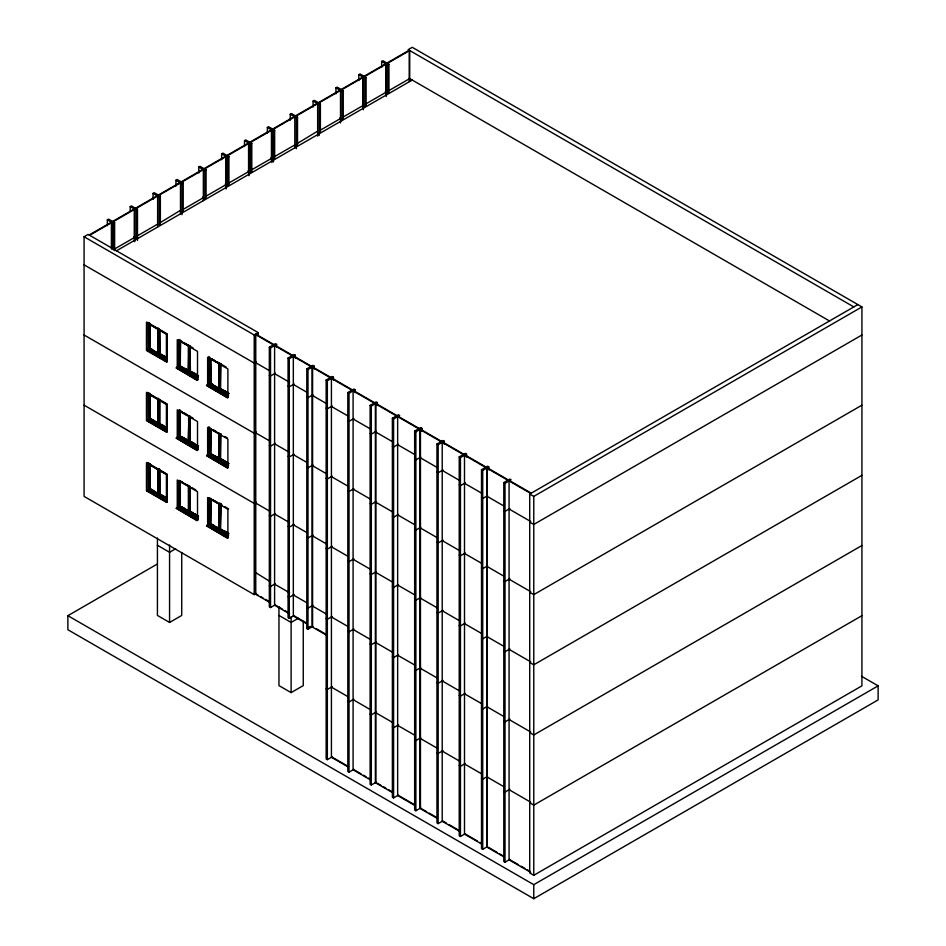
<?xml version="1.0" encoding="UTF-8"?>
<svg xmlns="http://www.w3.org/2000/svg" width="946" height="946" viewBox="0 0 946 946"><rect width="100%" height="100%" fill="white"/><g stroke="black" fill="none" stroke-linecap="round" stroke-linejoin="round"><path stroke-width="1.42" d="M178.569 480.734L178.569 507.328L177.257 507.73L177.257 480.012L197.513 491.707L197.513 519.425M181.1 438.613L178.569 437.158L178.569 410.564M189.969 373.564L178.569 366.989L178.569 340.394M221.612 532.172L208.96 524.864L208.96 498.282M222.878 462.736L208.96 454.695L208.96 426.634M208.96 356.453L208.96 384.525L207.635 384.939L207.635 357.221L227.891 368.916L227.891 396.634M176.949 367.923L176.949 367.214L197.82 379.263L197.111 380.375L176.24 367.935L178.274 366.457L197.903 377.797M207.34 385.46L207.34 384.762L228.199 396.8L227.489 397.911L206.63 385.471L208.652 384.005L228.293 395.333M176.949 438.093L176.949 437.383L197.82 449.433L197.111 450.544L176.24 438.104L178.274 436.626L197.903 447.966M228.199 466.981L227.489 468.093L206.63 455.653L207.34 454.931L228.199 466.981L228.199 467.679L213.477 459.177M197.82 519.602L197.111 520.714L176.24 508.274L176.949 507.564L197.82 519.602L197.82 520.312L195.361 518.893M228.199 537.151L227.489 538.262L206.63 525.822L207.34 525.101L228.199 537.151L228.199 537.848L224.521 535.72M107.336 225.727L107.336 219.815L108.553 219.117L114.632 222.629L114.632 250.69M130.205 211.053L130.205 206.618L131.423 205.921L137.489 209.421L137.489 240.414M153.063 193.422L154.281 192.724L160.359 196.224L160.359 224.297L159.141 224.994L159.141 196.934L153.063 193.422L153.063 199.334M175.921 186.126L175.921 180.225L177.139 179.515L183.217 183.027L183.217 211.1L181.999 211.798M198.79 172.929L198.79 167.028L199.996 166.319L206.074 169.831L206.074 197.903L204.856 198.601L202.432 197.194M221.648 159.732L221.648 153.82L222.866 153.122L228.944 156.634L228.944 184.695L227.726 185.404L225.29 183.997M244.506 146.535L244.506 140.623L245.724 139.925L251.802 143.437L251.802 171.498L250.584 172.207L248.148 170.8M267.363 133.339L267.363 127.426L268.581 126.729L274.659 130.229L274.659 158.301L273.441 158.999L271.017 157.604M290.233 120.142L290.233 114.23L291.439 113.532L297.517 117.032L297.517 145.105L296.311 145.802M313.091 106.933L313.091 101.033L314.309 100.323L320.387 103.835L320.387 131.908L319.169 132.606M335.948 93.737L335.948 87.836L337.166 87.127L343.244 90.639L343.244 118.711L342.026 119.409L339.602 118.002M358.806 80.54L358.806 74.628L360.024 73.93L366.102 77.442L366.102 105.503L364.884 106.212L362.46 104.805M381.676 67.343L381.676 61.431L382.882 60.733L388.96 64.245L388.96 92.306L387.754 93.015L385.318 91.608M256.26 593.461L254.226 594.632L84.076 496.39L84.076 236.76L88.132 234.419L258.282 332.661L258.282 335.617M89.149 235.01L111.403 222.168L111.403 248.751M112.621 221.459L134.261 208.96L134.261 241.419M135.479 208.262L157.119 195.763M158.337 195.065L179.988 182.566M181.206 181.869L202.846 169.369M204.064 168.672L225.704 156.173L225.704 187.166M226.922 155.463L248.573 142.976L248.573 173.958M249.779 142.267L271.431 129.768L271.431 160.761M272.649 129.07L294.289 116.571M295.507 115.873L317.147 103.374M318.364 102.676L340.016 90.177M341.222 89.48L362.874 76.981L362.874 107.974M364.092 76.271L385.732 63.784L385.732 94.766M386.949 63.075L409.204 50.233L409.204 81.226M89.657 235.306L111.912 222.452L111.912 249.046M113.13 221.754L134.77 209.255L134.77 241.715M135.988 208.558L157.627 196.059L157.627 227.052M158.845 195.361L180.497 182.862L180.497 213.855M181.703 182.152L203.355 169.665L203.355 200.647M204.573 168.956L226.212 156.457L226.212 188.916M227.43 155.759L249.07 143.26L249.07 175.72M250.288 142.562L271.94 130.063L271.94 162.523M273.146 129.366L294.797 116.866L294.797 147.86M296.015 116.169L317.655 103.67L317.655 136.118M318.873 102.96L340.513 90.473L340.513 122.921M341.731 89.764L363.382 77.265L363.382 109.724M364.6 76.567L386.24 64.068L386.24 96.527M387.458 63.37L409.713 50.516L409.713 81.51M107.336 219.815L113.414 223.327L114.632 222.629M130.205 206.618L136.283 210.13L137.489 209.421M159.141 196.934L160.359 196.224M175.921 180.225L181.999 183.725L183.217 183.027M198.79 167.028L204.856 170.528L206.074 169.831M221.648 153.82L227.726 157.332L228.944 156.634M244.506 140.623L250.584 144.135L251.802 143.437M267.363 127.426L273.441 130.938L274.659 130.229M290.233 114.23L296.311 117.742L297.517 117.032M313.091 101.033L319.169 104.533L320.387 103.835M335.948 87.836L342.026 91.336L343.244 90.639M358.806 74.628L364.884 78.14L366.102 77.442M381.676 61.431L387.754 64.943L388.96 64.245M114.395 249.082L134.77 237.328M137.265 235.885L157.627 224.131M160.122 222.688L179.988 210.639M182.98 209.492L203.355 197.726M205.838 196.295L226.212 184.529M228.707 183.098L249.07 171.332M251.565 169.89L271.94 158.136M274.423 156.693L294.797 144.939M297.281 143.496L317.147 131.447M320.15 130.3L340.513 118.534M343.008 117.103L363.382 105.337M365.865 103.906L386.24 92.14M388.688 90.721L409.713 78.589M133.847 236.796L136.283 238.191L137.489 237.493M116.405 250.844L412.231 80.043M146.772 350.257L167.123 361.892L167.123 333.832L146.867 322.137L146.772 350.257L148.487 349.263L166.91 359.906M166.567 359.35L148.794 349.086L150.213 348.27L152.59 349.642M149.704 323.532L149.704 348.566L158.017 353.355L158.514 329.515M159.531 330.095L160.04 353.355M148.995 323.709L148.995 348.968L158.715 354.584L159.224 329.031M188.904 347.052L188.396 370.903L180.095 366.102L180.095 341.08L188.904 345.586M179.385 339.851L179.385 366.516L179.894 339.555M180.095 366.102L180.603 340.785M210.473 358.617L218.786 363.418L218.786 388.439L210.473 383.65L210.473 358.617L210.982 383.355L213.358 384.726M189.921 346.165L190.418 370.903M179.385 366.516L189.614 371.837L189.614 346.579M84.076 236.76L254.226 335.002L258.282 332.661M275.392 604.742L270.532 607.557L269.326 606.847L269.326 347.217L275.392 343.705L276.61 344.415L276.61 347.371M269.326 347.217L270.532 347.915L276.61 344.415M146.772 393.063L166.413 404.403L166.413 431.778L146.772 420.426L148.487 419.433L166.91 430.075M166.567 429.519L148.794 419.255L150.213 418.439L156.149 421.869M209.764 357.399L209.764 384.052L217.568 387.978M256.26 361.892L254.226 363.063L84.076 264.833M149.704 393.702L149.704 418.735L158.017 423.524L158.514 399.685M180.095 411.25L180.095 436.272L180.095 411.25L187.213 415.365M159.531 400.264L159.531 423.82L163.599 425.582M220.3 363.713L220.3 388.735L220.808 363.418M148.995 393.879L148.995 419.149L158.715 424.754L159.224 399.2M209.764 384.052L219.992 389.374L219.992 364.115M294.135 615.562L289.275 618.365L288.057 617.667L288.057 358.037L294.135 354.525L295.353 355.223L295.353 358.179M188.904 415.755L188.396 441.073L188.904 417.221M288.057 358.037L289.275 358.735L295.353 355.223M275.392 373.185L270.532 375.988L269.326 375.29M179.385 410.02L179.385 436.685L179.894 409.724M312.878 626.382L308.006 629.185L306.8 628.487L306.8 368.857L312.878 365.345L314.084 366.043L314.084 368.999M306.8 368.857L308.006 369.555L314.084 366.043M189.212 416.512L189.212 441.77L198.222 446.394M189.921 416.335L189.921 441.368L193.977 443.13M179.385 436.685L189.614 442.007L189.614 416.748M294.135 383.993L289.275 386.808L288.057 386.098M332.212 756.835L327.351 759.65L326.145 758.94L326.145 380.02L332.212 376.508L333.43 377.218L333.43 380.174M326.145 380.02L327.351 380.73L333.43 377.218M146.772 490.596L167.123 502.243L167.123 474.171L146.867 462.476L146.772 490.596L148.487 489.602L166.91 500.245M166.567 499.689L148.794 489.437L150.213 488.609L153.772 490.667M210.473 453.82L218.786 458.609L218.786 433.587L210.473 428.786L210.473 453.82L210.982 428.503M312.878 394.813L308.006 397.627L306.8 396.918M256.26 432.062L254.226 433.233L84.076 335.002M149.704 463.883L149.704 488.905L158.017 493.706L158.514 469.855M180.095 481.419L180.095 506.453L180.095 481.419L188.904 485.925M159.531 468.968L160.04 493.706M220.3 433.883L220.3 458.905L220.808 433.587M148.995 464.048L148.995 489.319L158.715 494.924L159.224 469.37M209.764 427.568L209.764 454.234L219.496 459.839L219.992 434.285M353.887 769.358L349.027 772.161L347.821 771.463L347.821 392.531L353.887 389.031L355.105 389.728L355.105 392.685M347.821 392.531L349.027 393.24L355.105 389.728M332.212 405.988L327.351 408.79L326.145 408.093M275.392 443.355L270.532 446.157L269.326 445.46M179.385 481.597L179.385 506.855L183.536 508.664M376.177 782.212L371.317 785.026L370.099 784.329L370.099 405.396L376.177 401.896L377.395 402.594L377.395 405.55M180.095 506.453L188.904 510.946L188.904 487.391M370.099 405.396L371.317 406.106L377.395 402.594M179.385 506.855L189.614 512.176L189.614 486.918M353.887 418.499L349.027 421.301L347.821 420.603M294.135 454.175L289.275 456.977L288.057 456.279M392.377 418.262L398.455 414.762L399.673 415.46L393.595 418.972L392.377 418.262L392.377 797.182L393.595 797.892L398.455 795.078M210.473 523.989L218.786 528.79L218.786 503.757L210.473 498.968L210.473 523.989L210.982 498.672M312.878 464.983L308.006 467.797L306.8 467.088M376.177 431.364L371.317 434.167L370.099 433.469M175.649 548.775L169.571 552.287L157.426 545.263M256.26 502.231L254.226 503.402L84.076 405.172M861.487 676.248L878.125 685.85L878.125 699.886L533.769 898.7L67.876 629.717L67.876 615.68L157.154 564.135M219.59 529.488L226.177 532.704M220.3 529.074L220.808 503.757L220.3 529.074L228.601 533.875M209.764 497.738L209.764 524.403L219.496 530.008L219.992 503.059M332.212 476.157L327.351 478.96L326.145 478.262M420.734 807.943L415.873 810.757L414.655 810.048L414.655 431.128L420.734 427.616L421.951 428.325L421.951 431.281M414.655 431.128L415.873 431.825L421.951 428.325M275.392 513.524L270.532 516.327L269.326 515.629M398.455 444.23L393.595 447.032L392.377 446.335M353.887 488.668L349.027 491.482L347.821 490.773M294.135 524.344L289.275 527.147L288.057 526.449M443.024 820.809L438.164 823.623L436.946 822.914L436.946 443.993L443.024 440.481L444.242 441.191L444.242 444.147M436.946 443.993L438.164 444.691L444.242 441.191M420.734 457.095L415.873 459.898L414.655 459.2M312.878 535.164L308.006 537.967L306.8 537.269M376.177 501.534L371.317 504.336L370.099 503.639M157.426 537.99L157.426 615.432L169.571 622.456L181.727 615.432L181.727 552.57M255.763 572.697L269.752 581.364M465.302 833.674L460.442 836.477L459.224 835.779L459.224 456.859L465.302 453.347L466.52 454.056L466.52 457.001M459.224 456.859L460.442 457.557L466.52 454.056M443.024 469.961L438.164 472.764L436.946 472.066M332.212 546.327L327.351 549.129L326.145 548.432M275.392 583.694L270.532 586.496L269.326 585.799M398.455 514.399L393.595 517.202L392.377 516.504M487.58 846.54L482.72 849.342L481.502 848.645L481.502 469.724L487.58 466.212L488.798 466.91L488.798 469.866M481.502 469.724L482.72 470.422L488.798 466.91M465.302 482.827L460.442 485.629L459.224 484.931M353.887 558.838L349.027 561.652L347.821 560.943M294.135 594.514L289.275 597.316L288.057 596.619M420.734 527.265L415.873 530.067L414.655 529.37M503.792 482.59L509.87 479.078L511.077 479.776L505.01 483.288L503.792 482.59L503.792 861.51L505.01 862.208L509.87 859.406M487.58 495.68L482.72 498.495L481.502 497.785M312.878 605.334L308.006 608.136L306.8 607.438M376.177 571.703L371.317 574.518L370.099 573.808M298.404 618.246L291.12 622.456L278.964 615.432M443.024 540.131L438.164 542.933L436.946 542.235M853.824 306.93L408.175 49.641L412.231 47.3L861.924 306.93L861.924 685.85L533.769 875.31L529.713 872.969L529.713 494.049L857.868 304.588M509.87 508.546L505.01 511.36L503.792 510.651M529.713 494.049L533.769 496.39L861.924 306.93M306.8 628.487L310.442 626.382M332.212 616.496L327.351 619.299L326.145 618.601M398.455 584.569L393.595 587.371L392.377 586.674M465.302 552.996L460.442 555.799L459.224 555.101M861.924 335.002L533.769 524.451L529.713 522.121M353.887 629.007L349.027 631.822L347.821 631.112M420.734 597.434L415.873 600.237L414.655 599.539M487.58 565.862L482.72 568.664L481.502 567.967M376.177 641.873L371.317 644.687L370.099 643.978M278.964 606.705L278.964 685.602L291.12 692.626L303.264 685.602L303.264 621.286M443.024 610.3L438.164 613.103L436.946 612.405M509.87 578.716L505.01 581.53L503.792 580.832M332.212 686.666L327.351 689.48L326.145 688.771M398.455 654.738L393.595 657.553L392.377 656.843M465.302 623.166L460.442 625.968L459.224 625.271M861.924 405.172L533.769 594.632L529.713 592.291M353.887 699.177L349.027 701.991L347.821 701.293M420.734 667.604L415.873 670.407L414.655 669.709M487.58 636.031L482.72 638.834L481.502 638.136M376.177 712.042L371.317 714.857L370.099 714.147M443.024 680.47L438.164 683.272L436.946 682.574M509.87 648.897L505.01 651.699L503.792 651.002M398.455 724.908L393.595 727.722L392.377 727.013M465.302 693.335L460.442 696.138L459.224 695.44M861.924 475.341L533.769 664.802L529.713 662.46M420.734 737.774L415.873 740.588L414.655 739.878M487.58 706.201L482.72 709.003L481.502 708.306M443.024 750.639L438.164 753.442L436.946 752.744M509.87 719.066L505.01 721.869L503.792 721.171M465.302 763.505L460.442 766.307L459.224 765.61M861.924 545.511L533.769 734.971L529.713 732.63M487.58 776.37L482.72 779.173L481.502 778.475M509.87 789.236L505.01 792.038L503.792 791.341M861.924 615.68L533.769 805.141L529.713 802.799M67.876 615.68L533.769 884.664L878.125 685.85M409.192 78.293L829.5 320.954M273.891 344.581L255.763 334.115L255.763 593.745L258.175 595.14M275.109 345.278L292.621 355.4M293.839 356.098L311.364 366.22M330.71 377.383L312.582 366.918L312.582 626.548M331.928 378.081L352.385 389.894M353.603 390.603L374.663 402.76M396.942 415.625L375.881 403.469L375.881 782.389M398.16 416.335L419.232 428.491M441.51 441.356L420.45 429.188L420.45 808.12L426.646 811.692M442.728 442.054L463.788 454.222M465.006 454.92L486.078 467.088M508.357 479.953L487.296 467.785L487.296 846.705M509.575 480.651L531.25 493.162M273.382 344.876L255.254 334.411L255.254 594.041L269.752 602.413M292.125 355.696L274.6 345.574L274.6 605.204L289.618 613.883M310.856 366.504L293.331 356.394L293.331 616.023L307.107 623.97M330.201 377.679L312.074 367.214L312.074 626.843L326.571 635.215M351.877 390.19L331.419 378.376L331.419 757.297L348.045 766.899M374.155 403.055L353.095 390.887L353.095 769.819L370.442 779.835M396.445 415.921L375.373 403.753L375.373 782.685L392.72 792.701M418.723 428.786L397.651 416.618L397.651 795.539L415.01 805.566M441.002 441.652L419.941 429.484L419.941 808.404L437.289 818.42M463.292 454.518L442.22 442.35L442.22 821.27L459.567 831.286M485.57 467.383L464.498 455.215L464.498 834.136L481.857 844.151M507.848 480.237L486.788 468.081L486.788 847.001L504.135 857.017M530.741 493.457L509.066 480.946L509.066 859.867L530.741 872.378M255.254 362.472L269.752 370.844M274.6 373.646L289.618 382.314M293.331 384.466L307.107 392.413M312.074 395.274L326.571 403.646M331.419 406.449L348.045 416.039M353.095 418.96L370.442 428.976M375.373 431.825L392.72 441.841M397.651 444.691L415.01 454.707M419.941 457.557L437.289 467.572M442.22 470.422L459.567 480.438M464.498 483.288L481.857 493.304M486.788 496.153L504.135 506.169M509.066 509.007L530.741 521.53M181.715 341.435L179.184 339.969L179.184 366.634L198.222 377.631M184.257 342.901L193.138 348.033M212.105 358.972L214.647 360.438M217.178 361.904L220.986 364.104M221.482 364.399L226.07 367.036M180.319 340.938L188.668 345.716L188.632 370.761L180.319 365.972L180.367 340.927M146.772 322.893L166.413 334.234L166.413 361.609M192.795 372.275L196.354 374.32M224.368 390.497L227.927 392.555M166.922 357.6L159.768 353.52L159.803 329.941M198.494 375.834L190.146 371.057L190.193 346.011M228.885 393.37L220.536 388.605L220.572 363.548M159.531 353.65L166.65 357.765M185.345 368.55L188.904 370.607M189.921 371.199L198.222 375.988M220.3 388.735L228.755 393.619M160.548 354.466L166.626 357.978M197.005 375.527L189.212 371.601L189.212 346.342M220.099 388.853L228.601 393.761M167.324 358.972L158.822 354.064L158.822 330.201M183.536 368.325L197.714 376.52M219.59 389.149L228.104 394.056M228.601 395.168L209.563 384.171L209.563 357.505M148.191 349.441L164.651 358.948M192.499 375.018L196.295 377.218M210.225 385.259L226.685 394.754M178.274 367.154L181.951 369.283M185.629 371.411L189.318 373.54M192.996 375.657L195.455 377.076M209.882 385.412L219.697 391.076M222.156 392.495L224.604 393.914M179.409 369.33L181.857 370.749M184.316 372.168L191.683 376.425M194.131 377.844L196.591 379.251M212.247 388.298L214.695 389.717M217.154 391.136L219.614 392.543M222.062 393.962L228.199 397.509L228.199 396.8M176.24 367.935L197.111 379.985M206.63 385.471L227.489 397.521M255.254 432.641L269.752 441.013M274.6 443.816L289.618 452.484M293.331 454.636L307.107 462.582M312.074 465.444L326.571 473.828M331.419 476.618L348.045 486.22M353.095 489.129L370.442 499.145M375.373 501.995L392.72 512.011M397.651 514.861L415.01 524.876M419.941 527.726L437.289 537.742M442.22 540.592L459.567 550.607M464.498 553.457L481.857 563.473M486.788 566.323L504.135 576.339M509.066 579.189L530.741 591.699M181.715 411.605L179.184 410.138L179.184 436.804L198.222 447.801M184.257 413.071L188.065 415.27M190.607 416.737L193.138 418.203M213.37 429.874L215.913 431.341M224.793 436.473L227.336 437.939M187.485 415.199L180.319 411.12L180.319 436.141L188.632 440.942L188.668 415.885M213.087 430.028L219.058 433.434L219.011 458.479L210.71 453.69L210.745 428.633M221.991 459.295L227.927 462.724M166.922 427.769L159.768 423.69L159.803 400.111M198.494 446.004L190.146 441.226L190.193 416.181M228.885 463.54L220.536 458.775L220.572 433.717M159.531 423.82L166.65 427.935M182.968 437.359L186.528 439.405M189.921 441.368L198.222 446.157M214.541 455.582L218.1 457.639M220.3 458.905L228.601 463.706M149.976 418.581L158.289 423.37L158.289 398.349M159.33 423.938L166.626 428.148M180.367 436.118L188.668 440.919M210.745 453.666L219.058 458.455M220.099 459.023L228.601 463.93M158.242 423.394L149.941 418.605L149.976 393.548M180.095 436.272L188.396 441.073M156.799 423.063L167.324 429.141M182.318 437.797L184.754 439.204M189.212 441.77L197.714 446.689M212.708 455.345L216.35 457.45M219.59 459.318L228.104 464.226M228.601 465.337L209.563 454.34L209.563 427.687M228.293 465.503L208.652 454.175L211.112 456.291M148.191 419.61L155.783 423.997M159.578 426.185L165.917 429.851M183.63 440.079L197.56 448.12M184.399 440.871L186.859 442.29M189.318 443.709L191.766 445.128M213.56 457.71L223.386 463.374M146.867 420.367L159.531 427.687M162.062 429.141L165.857 431.341M184.316 442.338L186.764 443.757M208.569 456.339L211.017 457.758M176.24 438.104L197.111 450.154M206.63 455.653L227.489 467.691M255.254 502.811L269.752 511.195M274.6 513.985L289.618 522.653M293.331 524.805L307.107 532.752M312.074 535.625L326.571 543.997M331.419 546.788L348.045 556.39M353.095 559.299L370.442 569.315M375.373 572.164L392.72 582.18M397.651 585.03L415.01 595.046M419.941 597.896L437.289 607.911M442.22 610.761L459.567 620.777M464.498 623.627L481.857 633.643M486.788 636.492L504.135 646.508M509.066 649.358L530.741 661.869M180.45 481.041L182.992 482.507M186.8 484.707L189.33 486.173M191.872 487.639L195.846 489.933M213.37 500.056L217.178 502.243M219.72 503.71L222.263 505.176M224.793 506.642L228.601 508.842M187.485 485.369L180.319 481.289L180.319 506.311L188.668 511.088L188.668 486.055M146.772 463.233L166.413 474.585L166.413 501.948M192.795 512.614L189.921 511.538L189.921 486.504M195.172 513.985L197.537 515.357M224.368 530.836L227.927 532.894M166.922 497.939L159.768 493.859L159.803 470.28M198.494 516.173L190.146 511.396L190.146 486.374M228.885 533.71L220.536 528.944L220.572 503.887M159.531 493.989L166.65 498.104M181.786 506.843L185.345 508.901M189.484 511.289L198.364 516.421M212.164 524.38L214.541 525.751M216.918 527.123L219.283 528.495M162.972 496.212L166.626 498.317M198.222 516.563L189.212 511.94L189.212 486.682M155.582 492.535L167.324 499.311M185.96 510.071L197.714 516.859M217.568 528.317L228.104 534.395M198.222 517.97L179.184 506.973L179.184 480.308M228.601 535.507L209.563 524.522L209.563 497.856M178.274 506.796L197.903 518.136M228.293 535.684L208.652 524.344L216.019 529.299M148.191 489.78L154.517 493.434M157.048 494.9L165.917 500.02M179.835 508.061L184.908 510.982M187.438 512.436L197.56 518.29M224.155 533.639L227.951 535.826M190.536 514.589L196.673 518.124M218.467 530.706L220.926 532.125M181.857 511.1L187.994 514.636M190.453 516.055L192.901 517.474M208.569 526.508L211.017 527.927M213.477 529.346L215.925 530.765M218.384 532.184L220.832 533.603M176.24 508.274L197.111 520.324M206.63 525.822L227.489 537.86M274.6 584.155L289.618 592.823M293.331 594.975L307.107 602.921M312.074 605.795L326.571 614.167M331.419 616.958L348.045 626.559M353.095 629.468L370.442 639.484M375.373 642.334L392.72 652.35M397.651 655.2L415.01 665.215M419.941 668.065L437.289 678.081M442.22 680.931L459.567 690.947M464.498 693.796L481.857 703.812M486.788 706.662L504.135 716.678M509.066 719.528L530.741 732.038M260.599 596.536L263.012 597.931M265.424 599.326L270.26 602.117M275.109 604.92L282.618 609.248M285.113 610.69L287.619 612.145M293.839 615.728L306.362 622.953M316.2 628.641L327.08 634.92M331.419 687.127L348.045 696.729M353.095 699.65L370.442 709.666M375.373 712.504L392.72 722.531M397.651 725.369L415.01 735.385M419.941 738.235L437.289 748.251M442.22 751.1L459.567 761.116M464.498 763.966L481.857 773.982M486.788 776.832L504.135 786.847M509.066 789.697L530.741 802.208M331.928 757.013L348.542 766.603M353.603 769.524L361.029 773.816M363.512 775.247L365.996 776.678M368.467 778.109L370.95 779.539M377.123 783.099L380.836 785.251M383.319 786.682L385.791 788.113M388.274 789.543L391.987 791.684M399.401 795.964L414.277 804.549M429.117 813.122L436.555 817.415M443.97 821.696L446.441 823.126M448.924 824.557L458.834 830.281M465.006 833.84L477.399 840.994M479.882 842.437L482.354 843.867M488.526 847.427L497.206 852.429M499.689 853.86L502.16 855.29M509.575 859.571L518.503 864.727M521.045 866.205L524.876 868.404M527.419 869.882L529.973 871.349M533.769 496.39L533.769 875.31M533.769 884.664L533.769 898.7M505.01 483.288L505.01 862.208M482.72 470.422L482.72 849.342M460.442 457.557L460.442 836.477M438.164 444.691L438.164 823.623M415.873 431.825L415.873 810.757M393.595 418.972L393.595 797.892M387.754 64.943L387.754 93.015M371.317 406.106L371.317 785.026M364.884 78.14L364.884 106.212M349.027 393.24L349.027 772.161M342.026 91.336L342.026 119.409M327.351 380.73L327.351 759.65M319.169 104.533L319.169 135.526M308.006 369.555L308.006 629.185M296.311 117.742L296.311 148.735M291.12 616.626L291.12 692.626M289.275 358.735L289.275 618.365M273.441 130.938L273.441 161.932M270.532 347.915L270.532 607.557M254.226 335.002L254.226 594.632M250.584 144.135L250.584 172.207M227.891 466.804L227.891 439.086L207.635 427.391L207.635 455.109L208.96 454.695M227.891 536.973L227.891 509.255L207.635 497.561L207.635 525.278L208.96 524.864M227.726 157.332L227.726 185.404M219.496 364.411L219.496 389.669M219.496 433.173L219.496 459.839M219.496 503.343L219.496 530.008M208.652 384.005L208.652 384.703M207.34 454.931L207.34 455.629M207.34 525.101L207.34 525.799M204.856 170.528L204.856 198.601M197.82 379.263L197.82 379.961M197.82 449.433L197.82 450.13M197.513 379.086L197.513 351.368L177.257 339.673L177.257 367.391L178.569 366.989M197.513 449.255L197.513 421.538L177.257 409.843L177.257 437.56L178.569 437.158M189.105 345.467L189.105 372.133M189.105 415.637L189.105 442.302M189.105 485.806L189.105 512.472M188.396 345.869L188.396 370.903M188.396 486.22L188.396 511.242M181.999 183.725L181.999 214.718M179.894 481.301L179.894 506.559M176.949 507.564L176.949 508.262M169.571 545.002L169.571 622.456M167.123 432.062L167.123 404.001L146.867 392.306L146.772 420.426M158.822 400.371L158.822 424.234M158.822 469.145L158.822 494.403M158.715 329.326L158.715 354.584M158.715 399.496L158.715 424.754M158.715 469.665L158.715 494.924M158.289 328.167L158.242 353.225L149.941 348.424L149.976 323.378M158.289 468.518L158.242 493.564L149.941 488.775L149.941 463.741M158.017 328.333L158.017 353.355M158.017 398.503L158.017 423.524M158.017 468.672L158.017 493.706M149.503 323.414L149.503 348.684M149.503 393.595L149.503 418.853M149.503 463.765L149.503 489.023M148.794 322.42L148.794 349.086M148.794 392.602L148.794 419.255M148.794 462.771L148.794 489.437M148.487 323.343L148.487 349.263M148.487 393.512L148.487 419.433M148.487 463.682L148.487 489.602M136.283 210.13L136.283 238.191M113.414 223.327L113.414 249.921M219.058 363.252L210.71 358.487L210.71 383.508L219.058 388.286L219.011 363.276M166.721 334.056L146.464 322.361L146.464 350.434L166.721 362.129L166.721 334.056M166.721 404.238L146.464 392.543L146.464 420.603L166.721 432.298L166.721 404.238M219.058 503.603L210.71 498.826L210.71 523.859L219.058 528.625L219.011 503.627M166.721 474.407L146.464 462.712L146.464 490.773L166.721 502.468L166.721 474.407"/></g></svg>
